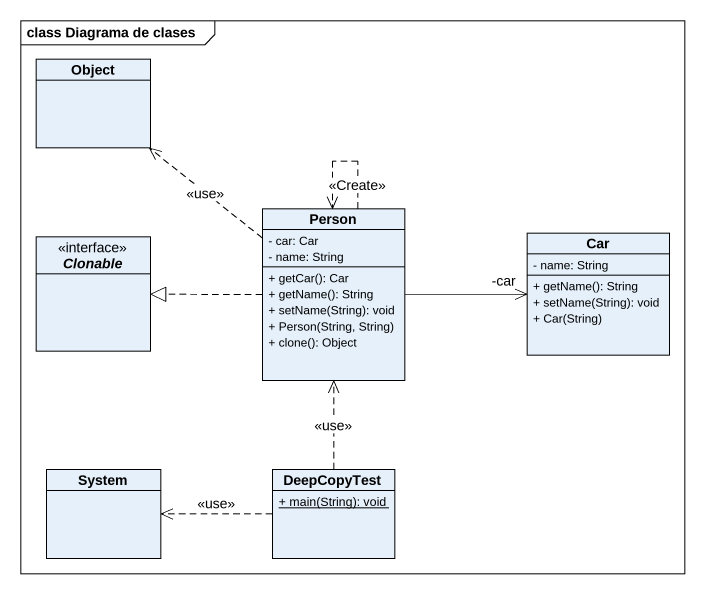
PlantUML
@startuml
mainframe class Diagrama de clases
hide circle
hide empty members
skinparam classAttributeIconSize 0
class "Object" as Object_
interface Clonable
class "Person" as Person_ {
  - car: Car
  - name: String
  + getCar(): Car
  + getName(): String
  + setName(String): void
  + Person(String, String)
  + clone(): Object
}
class Car {
  - name: String
  + getName(): String
  + setName(String): void
  + Car(String)
}
class System
class DeepCopyTest {
  {static} + main(String): void
}
Person_ .up.> Object_ : <<use>>
Person_ .left.|> Clonable
Person_ ..> Person_ : <<Create>>
Person_ -right-> "-car" Car
DeepCopyTest .up.> Person_ : <<use>>
DeepCopyTest .left.> System : <<use>>
@enduml
